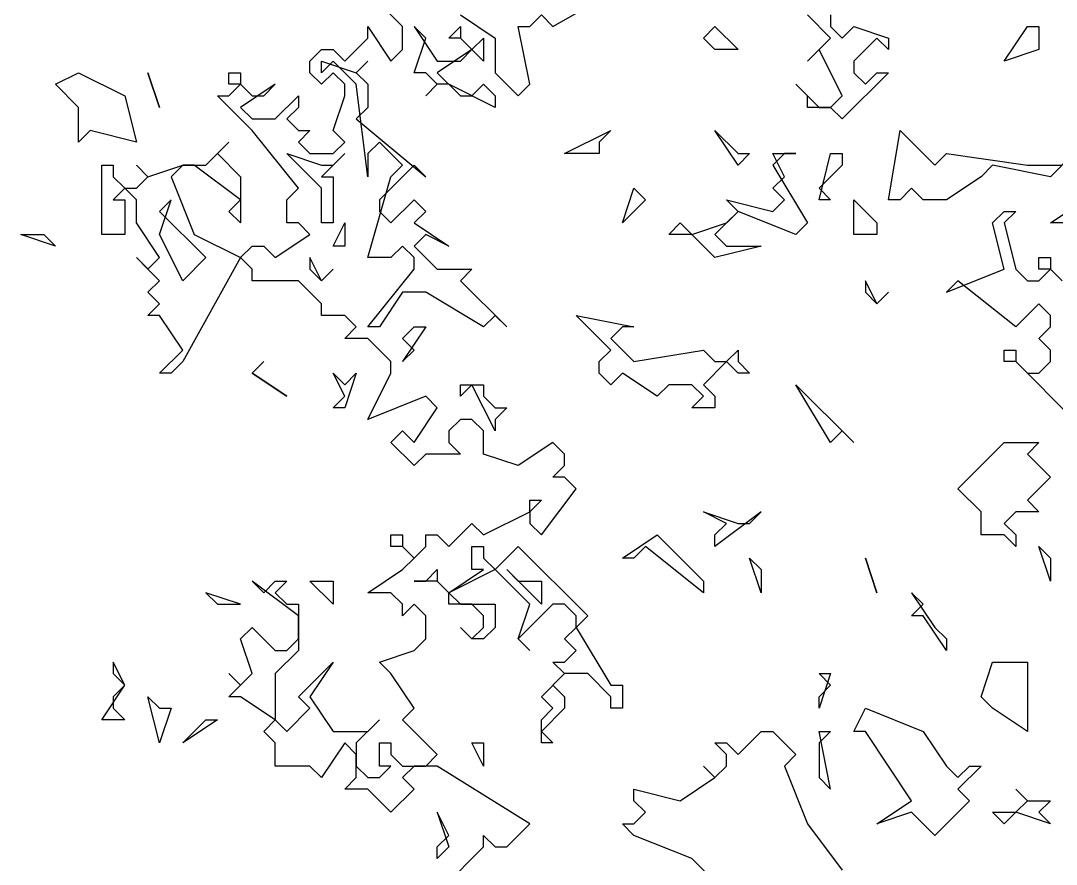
# Model space of a CAD drawing. Header units: millimetres. Extents: x 3633 to 4629, y 3430 to 3787.
# Drawn here: x 4507.043 to 4511.437, y 3715.666 to 3719.243 of the extents above; entities that cross this region are included whole.
import ezdxf

# ---------------------------------------------------------------- set-up
doc = ezdxf.new("R2010")
doc.units = ezdxf.units.MM

# ---------------------------------------------------------------- blocks, each defined once
blk = doc.blocks.new('Pine 3 Elev_133')
at = {"color": 0}
for p, q in [((-1925.2, 3433.5), (-1785.2, 3513.3)), ((-2185.2, 3433.5), (-2225.2, 3473.4)), ((-2085.2, 3453.4), (-2025.2, 3413.5)), ((-1965.2, 3433.5), (-1945.2, 3453.4)), ((-1945.2, 3453.4), (-1925.2, 3433.5)), ((-1445.2, 3413.5), (-1485.2, 3453.4)), ((-1445.2, 3453.4), (-1445.2, 3433.5)), ((-2245.2, 3413.5), (-2245.2, 3433.5)), ((-2245.2, 3433.5), (-2205.2, 3373.6)), ((-2185.2, 3393.5), (-2185.2, 3433.5)), ((-2145.2, 3413.5), (-2165.2, 3433.5)), ((-2165.2, 3433.5), (-2125.2, 3373.6)), ((-2105.2, 3413.5), (-2085.2, 3433.5)), ((-2085.2, 3433.5), (-2085.2, 3413.5)), ((-1965.2, 3333.7), (-1985.2, 3433.5)), ((-1985.2, 3433.5), (-1965.2, 3433.5)), ((-1665.2, 3413.5), (-1645.2, 3433.5)), ((-1645.2, 3433.5), (-1605.2, 3393.5)), ((-1445.2, 3433.5), (-1425.2, 3413.5)), ((-1425.2, 3413.5), (-1405.2, 3433.5)), ((-1405.2, 3433.5), (-1345.2, 3413.5)), ((-1145.2, 3373.6), (-1105.2, 3433.5)), ((-1105.2, 3433.5), (-1085.2, 3433.5)), ((-1085.2, 3433.5), (-1085.2, 3393.5)), ((-2285.2, 3373.6), (-2245.2, 3413.5)), ((-2165.2, 3353.6), (-2145.2, 3413.5)), ((-2085.2, 3413.5), (-2105.2, 3413.5)), ((-2065.2, 3393.5), (-2085.2, 3413.5)), ((-2085.2, 3413.5), (-2065.2, 3393.5)), ((-2065.2, 3393.5), (-2045.2, 3413.5)), ((-2045.2, 3413.5), (-2045.2, 3373.6)), ((-2025.2, 3413.5), (-2025.2, 3353.6)), ((-1645.2, 3393.5), (-1665.2, 3413.5)), ((-1485.2, 3373.6), (-1445.2, 3413.5)), ((-1365.2, 3413.5), (-1405.2, 3373.6)), ((-1345.2, 3393.5), (-1365.2, 3413.5)), ((-1345.2, 3413.5), (-1345.2, 3393.5)), ((-2345.2, 3373.6), (-2325.2, 3393.5)), ((-2325.2, 3393.5), (-2305.2, 3393.5)), ((-2305.2, 3393.5), (-2285.2, 3373.6)), ((-2205.2, 3373.6), (-2185.2, 3393.5)), ((-2065.2, 3393.5), (-2125.2, 3353.6)), ((-2085.2, 3373.6), (-2065.2, 3393.5)), ((-2045.2, 3373.6), (-2065.2, 3393.5)), ((-1605.2, 3393.5), (-1645.2, 3393.5)), ((-1465.2, 3393.5), (-1485.2, 3373.6)), ((-1425.2, 3313.7), (-1465.2, 3393.5)), ((-1085.2, 3393.5), (-1145.2, 3373.6)), ((-2345.2, 3353.6), (-2345.2, 3373.6)), ((-2305.2, 3373.6), (-2325.2, 3353.6)), ((-2325.2, 3353.6), (-2325.2, 3373.6)), ((-2325.2, 3373.6), (-2265.2, 3353.6)), ((-2265.2, 3333.7), (-2305.2, 3373.6)), ((-2245.2, 3373.6), (-2265.2, 3353.6)), ((-2265.2, 3353.6), (-2245.2, 3373.6)), ((-2125.2, 3373.6), (-2085.2, 3373.6)), ((-1405.2, 3373.6), (-1405.2, 3353.6)), ((-2785.2, 3333.7), (-2745.2, 3353.6)), ((-2745.2, 3353.6), (-2665.2, 3313.7)), ((-2625.2, 3353.6), (-2605.2, 3293.7)), ((-2605.2, 3293.7), (-2625.2, 3353.6)), ((-2485.2, 3333.7), (-2485.2, 3353.6)), ((-2485.2, 3353.6), (-2465.2, 3353.6)), ((-2465.2, 3353.6), (-2465.2, 3333.7)), ((-2325.2, 3333.7), (-2345.2, 3353.6)), ((-2305.2, 3353.6), (-2325.2, 3333.7)), ((-2285.2, 3333.7), (-2305.2, 3353.6)), ((-2265.2, 3353.6), (-2245.2, 3333.7)), ((-2145.2, 3353.6), (-2165.2, 3353.6)), ((-2125.2, 3333.7), (-2145.2, 3353.6)), ((-2125.2, 3353.6), (-2085.2, 3313.7)), ((-2025.2, 3353.6), (-1985.2, 3313.7)), ((-1345.2, 3353.6), (-1425.2, 3273.8)), ((-1405.2, 3353.6), (-1385.2, 3333.7)), ((-1385.2, 3333.7), (-1365.2, 3353.6)), ((-1365.2, 3353.6), (-1345.2, 3353.6)), ((-2745.2, 3293.7), (-2785.2, 3333.7)), ((-2485.2, 3313.7), (-2465.2, 3333.7)), ((-2465.2, 3333.7), (-2485.2, 3333.7)), ((-2465.2, 3333.7), (-2445.2, 3313.7)), ((-2405.2, 3333.7), (-2465.2, 3293.7)), ((-2425.2, 3313.7), (-2405.2, 3333.7)), ((-2285.2, 3313.7), (-2285.2, 3333.7)), ((-2245.2, 3174), (-2265.2, 3333.7)), ((-2245.2, 3333.7), (-2245.2, 3293.7)), ((-2125.2, 3333.7), (-2145.2, 3313.7)), ((-2145.2, 3313.7), (-2125.2, 3333.7)), ((-2105.2, 3333.7), (-2125.2, 3333.7)), ((-2025.2, 3293.7), (-2105.2, 3333.7)), ((-2065.2, 3313.7), (-2045.2, 3333.7)), ((-2045.2, 3333.7), (-2025.2, 3313.7)), ((-1985.2, 3313.7), (-1965.2, 3333.7)), ((-1485.2, 3313.7), (-1505.2, 3333.7)), ((-1505.2, 3333.7), (-1465.2, 3293.7)), ((-2665.2, 3313.7), (-2645.2, 3233.8)), ((-2445.2, 3253.8), (-2505.2, 3313.7)), ((-2505.2, 3313.7), (-2485.2, 3313.7)), ((-2445.2, 3313.7), (-2425.2, 3313.7)), ((-2405.2, 3273.8), (-2365.2, 3313.7)), ((-2365.2, 3313.7), (-2365.2, 3293.7)), ((-2305.2, 3253.8), (-2285.2, 3313.7)), ((-2085.2, 3313.7), (-2065.2, 3313.7)), ((-2025.2, 3313.7), (-2025.2, 3293.7)), ((-1485.2, 3293.7), (-1485.2, 3313.7)), ((-1445.2, 3293.7), (-1425.2, 3313.7)), ((-2745.2, 3233.8), (-2745.2, 3293.7)), ((-2465.2, 3293.7), (-2445.2, 3273.8)), ((-2365.2, 3293.7), (-2385.2, 3273.8)), ((-2245.2, 3293.7), (-2265.2, 3273.8)), ((-1445.2, 3293.7), (-1485.2, 3293.7)), ((-1465.2, 3293.7), (-1445.2, 3293.7)), ((-1425.2, 3273.8), (-1445.2, 3293.7)), ((-2445.2, 3273.8), (-2405.2, 3273.8)), ((-2385.2, 3273.8), (-2365.2, 3253.8)), ((-2265.2, 3273.8), (-2145.2, 3174)), ((-2725.2, 3253.8), (-2745.2, 3233.8)), ((-2645.2, 3233.8), (-2725.2, 3253.8)), ((-2365.2, 3154), (-2445.2, 3253.8)), ((-2365.2, 3253.8), (-2345.2, 3253.8)), ((-2345.2, 3253.8), (-2365.2, 3233.8)), ((-2285.2, 3233.8), (-2305.2, 3253.8)), ((-1905.2, 3213.9), (-1825.2, 3253.8)), ((-1825.2, 3253.8), (-1845.2, 3233.8)), ((-1605.2, 3193.9), (-1645.2, 3253.8)), ((-1645.2, 3253.8), (-1605.2, 3213.9)), ((-1345.2, 3134), (-1325.2, 3253.8)), ((-1325.2, 3253.8), (-1265.2, 3193.9)), ((-2525.2, 3193.9), (-2485.2, 3233.8)), ((-2485.2, 3233.8), (-2505.2, 3213.9)), ((-2365.2, 3233.8), (-2345.2, 3213.9)), ((-2305.2, 3213.9), (-2285.2, 3233.8)), ((-2225.2, 3233.8), (-2245.2, 3213.9)), ((-2185.2, 3193.9), (-2225.2, 3233.8)), ((-1845.2, 3233.8), (-1845.2, 3213.9)), ((-2505.2, 3213.9), (-2465.2, 3174)), ((-2325.2, 3154), (-2385.2, 3213.9)), ((-2385.2, 3213.9), (-2325.2, 3193.9)), ((-2345.2, 3213.9), (-2305.2, 3213.9)), ((-2285.2, 3213.9), (-2325.2, 3174)), ((-2305.2, 3193.9), (-2285.2, 3213.9)), ((-2245.2, 3213.9), (-2245.2, 3174)), ((-1845.2, 3213.9), (-1905.2, 3213.9)), ((-1585.2, 3213.9), (-1605.2, 3193.9)), ((-1605.2, 3213.9), (-1585.2, 3213.9)), ((-1525.2, 3213.9), (-1545.2, 3193.9)), ((-1525.2, 3174), (-1545.2, 3213.9)), ((-1545.2, 3213.9), (-1505.2, 3213.9)), ((-1505.2, 3213.9), (-1525.2, 3213.9)), ((-1465.2, 3134), (-1445.2, 3213.9)), ((-1445.2, 3213.9), (-1425.2, 3213.9)), ((-1425.2, 3213.9), (-1425.2, 3193.9)), ((-1265.2, 3193.9), (-1245.2, 3213.9)), ((-1245.2, 3213.9), (-1105.2, 3193.9)), ((-1065.2, 3094.1), (-885.2, 3213.9)), ((-1025.2, 3213.9), (-1065.2, 3174)), ((-2705.2, 3074.1), (-2705.2, 3193.9)), ((-2705.2, 3193.9), (-2685.2, 3193.9)), ((-2685.2, 3193.9), (-2685.2, 3174)), ((-2625.2, 3174), (-2645.2, 3193.9)), ((-2645.2, 3193.9), (-2625.2, 3174)), ((-2625.2, 3174), (-2565.2, 3193.9)), ((-2565.2, 3193.9), (-2585.2, 3174)), ((-2565.2, 3193.9), (-2525.2, 3193.9)), ((-2545.2, 3193.9), (-2565.2, 3193.9)), ((-2465.2, 3134), (-2545.2, 3193.9)), ((-2325.2, 3193.9), (-2305.2, 3193.9)), ((-2165.2, 3193.9), (-2225.2, 3134)), ((-2205.2, 3174), (-2185.2, 3193.9)), ((-2145.2, 3174), (-2165.2, 3193.9)), ((-1545.2, 3193.9), (-1485.2, 3094.1)), ((-1425.2, 3193.9), (-1465.2, 3154)), ((-1165.2, 3193.9), (-1185.2, 3174)), ((-1065.2, 3174), (-1165.2, 3193.9)), ((-1105.2, 3193.9), (-1045.2, 3193.9)), ((-2685.2, 3174), (-2665.2, 3154)), ((-2645.2, 3154), (-2625.2, 3174)), ((-2585.2, 3174), (-2545.2, 3074.1)), ((-2465.2, 3174), (-2465.2, 3094.1)), ((-2325.2, 3174), (-2305.2, 3174)), ((-2305.2, 3174), (-2305.2, 3094.1)), ((-2245.2, 3034.2), (-2205.2, 3174)), ((-1545.2, 3154), (-1525.2, 3174)), ((-1185.2, 3174), (-1245.2, 3134)), ((-2665.2, 3154), (-2685.2, 3134)), ((-2645.2, 3134), (-2665.2, 3154)), ((-2665.2, 3154), (-2645.2, 3154)), ((-2385.2, 3134), (-2365.2, 3154)), ((-2325.2, 3094.1), (-2325.2, 3154)), ((-1805.2, 3094.1), (-1785.2, 3154)), ((-1785.2, 3154), (-1765.2, 3134)), ((-1525.2, 3134), (-1545.2, 3154)), ((-1465.2, 3154), (-1445.2, 3134)), ((-1305.2, 3154), (-1325.2, 3134)), ((-1285.2, 3134), (-1305.2, 3154)), ((-2685.2, 3134), (-2665.2, 3134)), ((-2665.2, 3134), (-2665.2, 3074.1)), ((-2645.2, 3094.1), (-2645.2, 3134)), ((-2605.2, 3074.1), (-2585.2, 3134)), ((-2585.2, 3134), (-2605.2, 3114.1)), ((-2485.2, 3114.1), (-2465.2, 3134)), ((-2385.2, 3094.1), (-2385.2, 3134)), ((-2225.2, 3134), (-2225.2, 3114.1)), ((-2205.2, 3094.1), (-2165.2, 3134)), ((-2165.2, 3134), (-2145.2, 3114.1)), ((-1765.2, 3134), (-1805.2, 3094.1)), ((-1605.2, 3114.1), (-1625.2, 3134)), ((-1625.2, 3134), (-1545.2, 3114.1)), ((-1545.2, 3114.1), (-1525.2, 3134)), ((-1445.2, 3134), (-1465.2, 3134)), ((-1405.2, 3074.1), (-1405.2, 3134)), ((-1405.2, 3134), (-1365.2, 3094.1)), ((-1325.2, 3134), (-1345.2, 3134)), ((-1245.2, 3134), (-1285.2, 3134)), ((-2605.2, 3114.1), (-2525.2, 3034.2)), ((-2465.2, 3094.1), (-2485.2, 3114.1)), ((-2225.2, 3114.1), (-2205.2, 3094.1)), ((-2145.2, 3114.1), (-2165.2, 3094.1)), ((-1605.2, 3114.1), (-1645.2, 3074.1)), ((-1625.2, 3094.1), (-1605.2, 3114.1)), ((-1505.2, 3074.1), (-1605.2, 3114.1)), ((-1165.2, 3094.1), (-1145.2, 3114.1)), ((-1145.2, 3114.1), (-1125.2, 3114.1)), ((-1125.2, 3114.1), (-1145.2, 3094.1)), ((-2605.2, 3034.2), (-2645.2, 3094.1)), ((-2365.2, 3094.1), (-2385.2, 3094.1)), ((-2345.2, 3074.1), (-2365.2, 3094.1)), ((-2305.2, 3094.1), (-2325.2, 3094.1)), ((-2305.2, 3054.2), (-2285.2, 3094.1)), ((-2285.2, 3094.1), (-2285.2, 3054.2)), ((-2165.2, 3094.1), (-2105.2, 3054.2)), ((-1725.2, 3074.1), (-1705.2, 3094.1)), ((-1705.2, 3094.1), (-1685.2, 3074.1)), ((-1685.2, 3074.1), (-1625.2, 3094.1)), ((-1485.2, 3094.1), (-1505.2, 3074.1)), ((-1365.2, 3094.1), (-1365.2, 3074.1)), ((-1145.2, 3014.3), (-1165.2, 3094.1)), ((-1145.2, 3094.1), (-1125.2, 3014.3)), ((-1025.2, 3094.1), (-1065.2, 3094.1)), ((-2785.2, 3054.2), (-2845.2, 3074.1)), ((-2845.2, 3074.1), (-2805.2, 3074.1)), ((-2805.2, 3074.1), (-2785.2, 3054.2)), ((-2665.2, 3074.1), (-2705.2, 3074.1)), ((-2565.2, 2994.3), (-2605.2, 3074.1)), ((-2545.2, 3074.1), (-2465.2, 3034.2)), ((-2405.2, 3034.2), (-2345.2, 3074.1)), ((-2145.2, 3074.1), (-2165.2, 3054.2)), ((-2105.2, 3054.2), (-2145.2, 3074.1)), ((-1685.2, 3074.1), (-1725.2, 3074.1)), ((-1645.2, 3034.2), (-1685.2, 3074.1)), ((-1645.2, 3074.1), (-1625.2, 3054.2)), ((-1365.2, 3074.1), (-1405.2, 3074.1)), ((-2465.2, 3034.2), (-2445.2, 3054.2)), ((-2445.2, 3054.2), (-2425.2, 3054.2)), ((-2425.2, 3054.2), (-2405.2, 3034.2)), ((-2285.2, 3054.2), (-2305.2, 3054.2)), ((-2185.2, 3054.2), (-2205.2, 3034.2)), ((-2165.2, 3034.2), (-2185.2, 3054.2)), ((-2165.2, 3054.2), (-2125.2, 3014.3)), ((-1565.2, 3054.2), (-1645.2, 3034.2)), ((-1625.2, 3054.2), (-1565.2, 3054.2)), ((-2605.2, 2994.3), (-2645.2, 3034.2)), ((-2645.2, 3034.2), (-2625.2, 3014.3)), ((-2625.2, 3014.3), (-2605.2, 3034.2)), ((-2465.2, 3034.2), (-2565.2, 2854.6)), ((-2525.2, 3034.2), (-2565.2, 2994.3)), ((-2445.2, 3014.3), (-2465.2, 3034.2)), ((-2325.2, 2994.3), (-2345.2, 3034.2)), ((-2345.2, 3034.2), (-2345.2, 3014.3)), ((-2205.2, 3034.2), (-2245.2, 3034.2)), ((-2165.2, 3014.3), (-2165.2, 3034.2)), ((-1085.2, 3014.3), (-1085.2, 3034.2)), ((-1085.2, 3034.2), (-1065.2, 3034.2)), ((-1065.2, 3034.2), (-1065.2, 3014.3)), ((-2445.2, 2994.3), (-2445.2, 3014.3)), ((-2345.2, 3014.3), (-2325.2, 2994.3)), ((-2325.2, 2994.3), (-2305.2, 3014.3)), ((-2305.2, 3014.3), (-2325.2, 2994.3)), ((-2245.2, 2914.4), (-2165.2, 3014.3)), ((-2125.2, 3014.3), (-2065.2, 3014.3)), ((-2065.2, 3014.3), (-2085.2, 2994.3)), ((-1245.2, 2974.3), (-1145.2, 3014.3)), ((-1125.2, 3014.3), (-1105.2, 2994.3)), ((-1085.2, 2994.3), (-1065.2, 3014.3)), ((-1065.2, 3014.3), (-1085.2, 3014.3)), ((-1065.2, 3014.3), (-1045.2, 2994.3)), ((-2625.2, 2974.3), (-2605.2, 2994.3)), ((-2365.2, 2994.3), (-2445.2, 2994.3)), ((-2325.2, 2954.4), (-2365.2, 2994.3)), ((-2085.2, 2994.3), (-2005.2, 2914.4)), ((-1365.2, 2954.4), (-1385.2, 2994.3)), ((-1385.2, 2994.3), (-1385.2, 2974.3)), ((-1225.2, 2994.3), (-1245.2, 2974.3)), ((-1125.2, 2914.4), (-1225.2, 2994.3)), ((-1105.2, 2994.3), (-1085.2, 2994.3)), ((-2605.2, 2954.4), (-2625.2, 2974.3)), ((-2185.2, 2974.3), (-2225.2, 2914.4)), ((-2145.2, 2974.3), (-2185.2, 2974.3)), ((-2045.2, 2914.4), (-2145.2, 2974.3)), ((-1385.2, 2974.3), (-1365.2, 2954.4)), ((-1365.2, 2954.4), (-1345.2, 2974.3)), ((-1345.2, 2974.3), (-1365.2, 2954.4)), ((-2625.2, 2934.4), (-2605.2, 2954.4)), ((-2325.2, 2934.4), (-2325.2, 2954.4)), ((-1085.2, 2954.4), (-1125.2, 2914.4)), ((-1065.2, 2934.4), (-1085.2, 2954.4)), ((-2605.2, 2934.4), (-2625.2, 2934.4)), ((-2565.2, 2874.5), (-2605.2, 2934.4)), ((-2285.2, 2934.4), (-2325.2, 2934.4)), ((-2265.2, 2914.4), (-2285.2, 2934.4)), ((-2025.2, 2934.4), (-2045.2, 2914.4)), ((-2005.2, 2914.4), (-2025.2, 2934.4)), ((-1825.2, 2874.5), (-1885.2, 2934.4)), ((-1885.2, 2934.4), (-1785.2, 2914.4)), ((-1065.2, 2914.4), (-1065.2, 2934.4)), ((-2285.2, 2894.5), (-2265.2, 2914.4)), ((-2225.2, 2914.4), (-2245.2, 2914.4)), ((-2185.2, 2894.5), (-2165.2, 2914.4)), ((-2145.2, 2914.4), (-2185.2, 2854.6)), ((-2165.2, 2914.4), (-2145.2, 2914.4)), ((-1805.2, 2914.4), (-1825.2, 2894.5)), ((-1785.2, 2914.4), (-1805.2, 2914.4)), ((-1085.2, 2894.5), (-1065.2, 2914.4)), ((-2245.2, 2894.5), (-2285.2, 2894.5)), ((-2205.2, 2854.6), (-2245.2, 2894.5)), ((-2165.2, 2874.5), (-2185.2, 2894.5)), ((-1825.2, 2894.5), (-1785.2, 2854.6)), ((-1065.2, 2874.5), (-1085.2, 2894.5)), ((-2605.2, 2834.6), (-2565.2, 2874.5)), ((-2185.2, 2854.6), (-2165.2, 2874.5)), ((-1845.2, 2854.6), (-1825.2, 2874.5)), ((-1785.2, 2854.6), (-1665.2, 2874.5)), ((-1665.2, 2874.5), (-1645.2, 2854.6)), ((-1625.2, 2854.6), (-1605.2, 2874.5)), ((-1605.2, 2874.5), (-1605.2, 2854.6)), ((-1145.2, 2854.6), (-1145.2, 2874.5)), ((-1145.2, 2874.5), (-1125.2, 2874.5)), ((-1125.2, 2874.5), (-1125.2, 2854.6)), ((-1065.2, 2854.6), (-1065.2, 2874.5)), ((-2565.2, 2854.6), (-2585.2, 2834.6)), ((-2445.2, 2834.6), (-2425.2, 2854.6)), ((-2425.2, 2854.6), (-2445.2, 2834.6)), ((-2205.2, 2834.6), (-2205.2, 2854.6)), ((-1845.2, 2834.6), (-1845.2, 2854.6)), ((-1625.2, 2854.6), (-1665.2, 2814.6)), ((-1645.2, 2854.6), (-1625.2, 2854.6)), ((-1605.2, 2834.6), (-1625.2, 2854.6)), ((-1605.2, 2854.6), (-1585.2, 2834.6)), ((-1125.2, 2854.6), (-1145.2, 2854.6)), ((-1025.2, 2754.8), (-1125.2, 2854.6)), ((-1125.2, 2854.6), (-1105.2, 2834.6)), ((-1085.2, 2834.6), (-1065.2, 2854.6)), ((-2585.2, 2834.6), (-2605.2, 2834.6)), ((-2385.2, 2794.7), (-2445.2, 2834.6)), ((-2445.2, 2834.6), (-2385.2, 2794.7)), ((-2285.2, 2794.7), (-2305.2, 2834.6)), ((-2305.2, 2834.6), (-2285.2, 2814.6)), ((-2265.2, 2834.6), (-2285.2, 2774.7)), ((-2285.2, 2814.6), (-2265.2, 2834.6)), ((-2245.2, 2754.8), (-2205.2, 2834.6)), ((-1825.2, 2814.6), (-1845.2, 2834.6)), ((-1805.2, 2834.6), (-1825.2, 2814.6)), ((-1745.2, 2794.7), (-1805.2, 2834.6)), ((-1585.2, 2834.6), (-1605.2, 2834.6)), ((-1105.2, 2834.6), (-1085.2, 2834.6)), ((-2065.2, 2814.6), (-2085.2, 2794.7)), ((-2085.2, 2794.7), (-2085.2, 2814.6)), ((-2085.2, 2814.6), (-2045.2, 2814.6)), ((-2025.2, 2734.8), (-2065.2, 2814.6)), ((-2045.2, 2814.6), (-2045.2, 2794.7)), ((-1725.2, 2814.6), (-1745.2, 2794.7)), ((-1685.2, 2814.6), (-1725.2, 2814.6)), ((-1665.2, 2794.7), (-1685.2, 2814.6)), ((-1665.2, 2814.6), (-1645.2, 2794.7)), ((-1445.2, 2714.8), (-1505.2, 2814.6)), ((-1505.2, 2814.6), (-1405.2, 2714.8)), ((-2305.2, 2774.7), (-2285.2, 2794.7)), ((-2145.2, 2794.7), (-2245.2, 2754.8)), ((-2125.2, 2774.7), (-2145.2, 2794.7)), ((-2045.2, 2794.7), (-2025.2, 2774.7)), ((-1685.2, 2774.7), (-1665.2, 2794.7)), ((-1645.2, 2794.7), (-1645.2, 2774.7)), ((-2285.2, 2774.7), (-2305.2, 2774.7)), ((-2165.2, 2714.8), (-2125.2, 2774.7)), ((-2025.2, 2774.7), (-2005.2, 2774.7)), ((-2005.2, 2774.7), (-2025.2, 2754.8)), ((-1645.2, 2774.7), (-1685.2, 2774.7)), ((-2085.2, 2754.8), (-2105.2, 2734.8)), ((-2065.2, 2754.8), (-2085.2, 2754.8)), ((-2045.2, 2734.8), (-2065.2, 2754.8)), ((-2025.2, 2754.8), (-2025.2, 2734.8)), ((-2205.2, 2714.8), (-2185.2, 2734.8)), ((-2185.2, 2734.8), (-2165.2, 2714.8)), ((-2105.2, 2734.8), (-2105.2, 2714.8)), ((-2045.2, 2694.9), (-2045.2, 2734.8)), ((-1425.2, 2734.8), (-1445.2, 2714.8)), ((-1405.2, 2714.8), (-1425.2, 2734.8)), ((-2165.2, 2674.9), (-2205.2, 2714.8)), ((-2105.2, 2714.8), (-2085.2, 2694.9)), ((-1925.2, 2714.8), (-1985.2, 2674.9)), ((-1905.2, 2694.9), (-1925.2, 2714.8)), ((-1225.2, 2635), (-1145.2, 2714.8)), ((-1145.2, 2714.8), (-1085.2, 2714.8)), ((-1085.2, 2714.8), (-1105.2, 2694.9)), ((-2145.2, 2694.9), (-2165.2, 2674.9)), ((-2085.2, 2694.9), (-2145.2, 2694.9)), ((-1985.2, 2674.9), (-2045.2, 2694.9)), ((-1905.2, 2674.9), (-1905.2, 2694.9)), ((-1105.2, 2694.9), (-1065.2, 2654.9)), ((-1925.2, 2654.9), (-1905.2, 2674.9)), ((-1905.2, 2654.9), (-1925.2, 2654.9)), ((-1885.2, 2635), (-1905.2, 2654.9)), ((-1065.2, 2654.9), (-1105.2, 2615)), ((-1945.2, 2555.1), (-1885.2, 2635)), ((-1185.2, 2595.1), (-1225.2, 2635)), ((-1965.2, 2595.1), (-1965.2, 2615)), ((-1965.2, 2615), (-1945.2, 2615)), ((-1945.2, 2615), (-1965.2, 2595.1)), ((-1105.2, 2615), (-1085.2, 2595.1)), ((-2045.2, 2555.1), (-1965.2, 2595.1)), ((-1965.2, 2595.1), (-1965.2, 2575.1)), ((-1625.2, 2575.1), (-1665.2, 2595.1)), ((-1665.2, 2595.1), (-1605.2, 2575.1)), ((-1565.2, 2595.1), (-1645.2, 2535.2)), ((-1585.2, 2575.1), (-1565.2, 2595.1)), ((-1185.2, 2555.1), (-1185.2, 2595.1)), ((-1125.2, 2595.1), (-1145.2, 2575.1)), ((-1085.2, 2595.1), (-1125.2, 2595.1)), ((-2105.2, 2535.2), (-2065.2, 2575.1)), ((-2065.2, 2575.1), (-2045.2, 2555.1)), ((-1965.2, 2575.1), (-1945.2, 2555.1)), ((-1645.2, 2555.1), (-1625.2, 2575.1)), ((-1605.2, 2575.1), (-1585.2, 2575.1)), ((-1145.2, 2575.1), (-1125.2, 2555.1)), ((-2205.2, 2535.2), (-2205.2, 2555.1)), ((-2205.2, 2555.1), (-2185.2, 2555.1)), ((-2185.2, 2555.1), (-2185.2, 2535.2)), ((-2145.2, 2535.2), (-2145.2, 2555.1)), ((-2145.2, 2555.1), (-2125.2, 2555.1)), ((-2125.2, 2555.1), (-2105.2, 2535.2)), ((-1805.2, 2515.2), (-1745.2, 2555.1)), ((-1745.2, 2555.1), (-1665.2, 2475.3)), ((-1645.2, 2535.2), (-1645.2, 2555.1)), ((-1145.2, 2555.1), (-1185.2, 2555.1)), ((-1125.2, 2535.2), (-1145.2, 2555.1)), ((-1125.2, 2555.1), (-1125.2, 2535.2)), ((-2185.2, 2535.2), (-2205.2, 2535.2)), ((-2165.2, 2515.2), (-2185.2, 2535.2)), ((-2185.2, 2535.2), (-2165.2, 2515.2)), ((-2165.2, 2515.2), (-2145.2, 2535.2)), ((-2065.2, 2495.2), (-2065.2, 2535.2)), ((-2065.2, 2535.2), (-2045.2, 2535.2)), ((-2045.2, 2535.2), (-2045.2, 2515.2)), ((-2025.2, 2495.2), (-1985.2, 2535.2)), ((-1985.2, 2535.2), (-1865.2, 2415.4)), ((-1765.2, 2535.2), (-1785.2, 2515.2)), ((-1665.2, 2455.3), (-1765.2, 2535.2)), ((-1065.2, 2475.3), (-1085.2, 2535.2)), ((-1085.2, 2535.2), (-1065.2, 2515.2)), ((-2185.2, 2495.2), (-2165.2, 2515.2)), ((-2045.2, 2515.2), (-2025.2, 2495.2)), ((-1785.2, 2515.2), (-1805.2, 2515.2)), ((-1565.2, 2455.3), (-1585.2, 2515.2)), ((-1585.2, 2515.2), (-1565.2, 2495.2)), ((-1385.2, 2515.2), (-1365.2, 2455.3)), ((-1365.2, 2455.3), (-1385.2, 2515.2)), ((-1065.2, 2515.2), (-1065.2, 2475.3)), ((-2245.2, 2455.3), (-2185.2, 2495.2)), ((-2145.2, 2475.3), (-2125.2, 2495.2)), ((-2125.2, 2495.2), (-2125.2, 2475.3)), ((-2025.2, 2495.2), (-2105.2, 2455.3)), ((-2105.2, 2455.3), (-2045.2, 2495.2)), ((-2045.2, 2495.2), (-2065.2, 2495.2)), ((-1965.2, 2435.4), (-2025.2, 2495.2)), ((-1945.2, 2435.4), (-2005.2, 2495.2)), ((-2005.2, 2495.2), (-1985.2, 2475.3)), ((-1565.2, 2495.2), (-1565.2, 2455.3)), ((-2365.2, 2415.4), (-2445.2, 2475.3)), ((-2445.2, 2475.3), (-2425.2, 2455.3)), ((-2425.2, 2455.3), (-2405.2, 2475.3)), ((-2405.2, 2475.3), (-2385.2, 2475.3)), ((-2385.2, 2475.3), (-2405.2, 2455.3)), ((-2305.2, 2435.4), (-2345.2, 2475.3)), ((-2345.2, 2475.3), (-2305.2, 2475.3)), ((-2305.2, 2475.3), (-2305.2, 2435.4)), ((-2125.2, 2475.3), (-2165.2, 2475.3)), ((-2165.2, 2475.3), (-2145.2, 2475.3)), ((-2105.2, 2455.3), (-2125.2, 2475.3)), ((-2125.2, 2475.3), (-2105.2, 2455.3)), ((-1985.2, 2475.3), (-1945.2, 2475.3)), ((-1945.2, 2475.3), (-1945.2, 2435.4)), ((-1665.2, 2475.3), (-1665.2, 2455.3)), ((-2465.2, 2435.4), (-2525.2, 2455.3)), ((-2525.2, 2455.3), (-2505.2, 2435.4)), ((-2405.2, 2455.3), (-2385.2, 2435.4)), ((-2205.2, 2455.3), (-2245.2, 2455.3)), ((-2185.2, 2435.4), (-2205.2, 2455.3)), ((-2105.2, 2455.3), (-2085.2, 2435.4)), ((-2105.2, 2435.4), (-2105.2, 2455.3)), ((-1285.2, 2435.4), (-1305.2, 2455.3)), ((-1305.2, 2455.3), (-1265.2, 2395.4)), ((-2505.2, 2435.4), (-2465.2, 2435.4)), ((-2385.2, 2435.4), (-2365.2, 2435.4)), ((-2365.2, 2435.4), (-2365.2, 2355.5)), ((-2165.2, 2435.4), (-2185.2, 2415.4)), ((-2185.2, 2415.4), (-2185.2, 2435.4)), ((-2145.2, 2415.4), (-2165.2, 2435.4)), ((-2065.2, 2435.4), (-2105.2, 2435.4)), ((-2085.2, 2435.4), (-2025.2, 2435.4)), ((-2045.2, 2415.4), (-2065.2, 2435.4)), ((-2025.2, 2435.4), (-2025.2, 2395.4)), ((-1925.2, 2435.4), (-1985.2, 2375.5)), ((-1985.2, 2375.5), (-1965.2, 2435.4)), ((-1905.2, 2435.4), (-1925.2, 2435.4)), ((-1885.2, 2415.4), (-1905.2, 2435.4)), ((-1305.2, 2415.4), (-1285.2, 2435.4)), ((-2365.2, 2375.5), (-2365.2, 2415.4)), ((-2145.2, 2375.5), (-2145.2, 2415.4)), ((-2045.2, 2395.4), (-2045.2, 2415.4)), ((-1865.2, 2415.4), (-1885.2, 2395.4)), ((-1885.2, 2395.4), (-1885.2, 2415.4)), ((-1285.2, 2415.4), (-1305.2, 2415.4)), ((-1245.2, 2355.5), (-1285.2, 2415.4)), ((-2465.2, 2375.5), (-2445.2, 2395.4)), ((-2445.2, 2395.4), (-2405.2, 2355.5)), ((-2065.2, 2375.5), (-2085.2, 2395.4)), ((-2085.2, 2395.4), (-2065.2, 2375.5)), ((-2065.2, 2375.5), (-2045.2, 2395.4)), ((-2025.2, 2395.4), (-2045.2, 2375.5)), ((-1905.2, 2375.5), (-1885.2, 2395.4)), ((-1885.2, 2395.4), (-1825.2, 2295.6)), ((-1265.2, 2395.4), (-1245.2, 2375.5)), ((-2445.2, 2315.6), (-2465.2, 2375.5)), ((-2385.2, 2355.5), (-2365.2, 2375.5)), ((-2165.2, 2355.5), (-2145.2, 2375.5)), ((-2045.2, 2375.5), (-2065.2, 2375.5)), ((-1985.2, 2375.5), (-1965.2, 2355.5)), ((-1965.2, 2355.5), (-1985.2, 2375.5)), ((-1885.2, 2355.5), (-1905.2, 2375.5)), ((-1245.2, 2375.5), (-1245.2, 2355.5)), ((-2405.2, 2355.5), (-2385.2, 2355.5)), ((-2365.2, 2355.5), (-2405.2, 2315.6)), ((-2225.2, 2335.6), (-2165.2, 2355.5)), ((-1905.2, 2335.6), (-1885.2, 2355.5)), ((-2665.2, 2295.6), (-2685.2, 2335.6)), ((-2685.2, 2335.6), (-2685.2, 2315.6)), ((-2365.2, 2275.7), (-2305.2, 2335.6)), ((-2305.2, 2335.6), (-2345.2, 2275.7)), ((-2205.2, 2315.6), (-2225.2, 2335.6)), ((-1905.2, 2315.6), (-1925.2, 2335.6)), ((-1925.2, 2335.6), (-1905.2, 2335.6)), ((-1185.2, 2275.7), (-1165.2, 2335.6)), ((-1165.2, 2335.6), (-1105.2, 2335.6)), ((-1105.2, 2335.6), (-1105.2, 2215.8)), ((-2685.2, 2315.6), (-2665.2, 2295.6)), ((-2465.2, 2295.6), (-2485.2, 2315.6)), ((-2485.2, 2315.6), (-2465.2, 2295.6)), ((-2465.2, 2295.6), (-2445.2, 2315.6)), ((-2405.2, 2315.6), (-2405.2, 2235.7)), ((-2165.2, 2255.7), (-2205.2, 2315.6)), ((-1945.2, 2275.7), (-1905.2, 2315.6)), ((-1905.2, 2315.6), (-1925.2, 2295.6)), ((-1865.2, 2315.6), (-1905.2, 2315.6)), ((-1825.2, 2275.7), (-1865.2, 2315.6)), ((-1445.2, 2295.6), (-1465.2, 2315.6)), ((-1465.2, 2315.6), (-1445.2, 2315.6)), ((-1445.2, 2315.6), (-1465.2, 2255.7)), ((-2705.2, 2235.7), (-2665.2, 2295.6)), ((-2665.2, 2295.6), (-2685.2, 2275.7)), ((-2485.2, 2275.7), (-2465.2, 2295.6)), ((-1925.2, 2295.6), (-1905.2, 2275.7)), ((-1825.2, 2295.6), (-1805.2, 2295.6)), ((-1805.2, 2295.6), (-1805.2, 2255.7)), ((-1465.2, 2275.7), (-1445.2, 2295.6)), ((-2685.2, 2275.7), (-2685.2, 2255.7)), ((-2605.2, 2195.8), (-2625.2, 2275.7)), ((-2625.2, 2275.7), (-2605.2, 2255.7)), ((-2465.2, 2275.7), (-2485.2, 2275.7)), ((-2405.2, 2235.7), (-2465.2, 2275.7)), ((-2345.2, 2255.7), (-2365.2, 2275.7)), ((-2345.2, 2275.7), (-2305.2, 2215.8)), ((-1925.2, 2255.7), (-1945.2, 2275.7)), ((-1905.2, 2275.7), (-1905.2, 2255.7)), ((-1825.2, 2255.7), (-1825.2, 2275.7)), ((-1465.2, 2255.7), (-1465.2, 2275.7)), ((-1165.2, 2255.7), (-1185.2, 2275.7)), ((-2685.2, 2255.7), (-2665.2, 2235.7)), ((-2585.2, 2255.7), (-2605.2, 2195.8)), ((-2605.2, 2255.7), (-2585.2, 2255.7)), ((-2385.2, 2215.8), (-2345.2, 2255.7)), ((-2185.2, 2235.7), (-2165.2, 2255.7)), ((-1905.2, 2255.7), (-1945.2, 2215.8)), ((-1945.2, 2235.7), (-1925.2, 2255.7)), ((-1805.2, 2255.7), (-1825.2, 2255.7)), ((-1405.2, 2215.8), (-1385.2, 2255.7)), ((-1385.2, 2255.7), (-1285.2, 2215.8)), ((-1105.2, 2215.8), (-1165.2, 2255.7)), ((-2665.2, 2235.7), (-2705.2, 2235.7)), ((-2565.2, 2195.8), (-2525.2, 2235.7)), ((-2505.2, 2235.7), (-2565.2, 2195.8)), ((-2525.2, 2235.7), (-2505.2, 2235.7)), ((-2425.2, 2215.8), (-2405.2, 2235.7)), ((-2405.2, 2235.7), (-2385.2, 2215.8)), ((-2225.2, 2235.7), (-2265.2, 2195.8)), ((-2245.2, 2215.8), (-2225.2, 2235.7)), ((-2125.2, 2175.9), (-2185.2, 2235.7)), ((-1945.2, 2195.8), (-1945.2, 2235.7)), ((-2405.2, 2195.8), (-2425.2, 2215.8)), ((-2305.2, 2215.8), (-2245.2, 2215.8)), ((-1945.2, 2215.8), (-1925.2, 2195.8)), ((-1605.2, 2175.9), (-1565.2, 2215.8)), ((-1565.2, 2215.8), (-1545.2, 2215.8)), ((-1545.2, 2215.8), (-1505.2, 2175.9)), ((-1445.2, 2116), (-1465.2, 2215.8)), ((-1465.2, 2215.8), (-1445.2, 2215.8)), ((-1445.2, 2215.8), (-1465.2, 2195.8)), ((-1385.2, 2215.8), (-1405.2, 2215.8)), ((-1305.2, 2096), (-1385.2, 2215.8)), ((-1285.2, 2215.8), (-1245.2, 2155.9)), ((-2405.2, 2155.9), (-2405.2, 2195.8)), ((-2285.2, 2195.8), (-2325.2, 2135.9)), ((-2265.2, 2175.9), (-2285.2, 2195.8)), ((-2265.2, 2195.8), (-2265.2, 2155.9)), ((-2225.2, 2155.9), (-2225.2, 2195.8)), ((-2225.2, 2195.8), (-2205.2, 2195.8)), ((-2205.2, 2195.8), (-2205.2, 2175.9)), ((-2045.2, 2155.9), (-2065.2, 2195.8)), ((-2065.2, 2195.8), (-2045.2, 2195.8)), ((-2045.2, 2195.8), (-2045.2, 2155.9)), ((-1925.2, 2195.8), (-1945.2, 2195.8)), ((-1625.2, 2175.9), (-1645.2, 2195.8)), ((-1645.2, 2195.8), (-1625.2, 2195.8)), ((-1625.2, 2195.8), (-1605.2, 2175.9)), ((-1465.2, 2195.8), (-1465.2, 2135.9)), ((-2265.2, 2135.9), (-2265.2, 2175.9)), ((-2205.2, 2175.9), (-2185.2, 2155.9)), ((-2145.2, 2155.9), (-2125.2, 2175.9)), ((-1625.2, 2155.9), (-1625.2, 2175.9)), ((-1505.2, 2175.9), (-1525.2, 2155.9)), ((-2345.2, 2155.9), (-2405.2, 2155.9)), ((-2325.2, 2135.9), (-2345.2, 2155.9)), ((-2265.2, 2155.9), (-2245.2, 2135.9)), ((-2225.2, 2135.9), (-2205.2, 2155.9)), ((-2205.2, 2155.9), (-2225.2, 2155.9)), ((-2165.2, 2155.9), (-2185.2, 2135.9)), ((-2185.2, 2155.9), (-2145.2, 2155.9)), ((-2125.2, 2155.9), (-2165.2, 2155.9)), ((-1965.2, 2056.1), (-2125.2, 2155.9)), ((-1645.2, 2135.9), (-1665.2, 2155.9)), ((-1665.2, 2155.9), (-1645.2, 2135.9)), ((-1645.2, 2135.9), (-1625.2, 2155.9)), ((-1525.2, 2155.9), (-1485.2, 2056.1)), ((-1245.2, 2155.9), (-1225.2, 2135.9)), ((-1225.2, 2135.9), (-1205.2, 2155.9)), ((-1185.2, 2155.9), (-1225.2, 2116)), ((-1205.2, 2155.9), (-1185.2, 2155.9)), ((-2285.2, 2116), (-2265.2, 2135.9)), ((-2245.2, 2135.9), (-2225.2, 2135.9)), ((-2185.2, 2135.9), (-2165.2, 2116)), ((-1705.2, 2096), (-1645.2, 2135.9)), ((-1465.2, 2135.9), (-1445.2, 2116)), ((-2245.2, 2116), (-2285.2, 2116)), ((-2205.2, 2076), (-2245.2, 2116)), ((-2165.2, 2116), (-2205.2, 2076)), ((-1785.2, 2096), (-1785.2, 2116)), ((-1785.2, 2116), (-1705.2, 2096)), ((-1225.2, 2116), (-1205.2, 2096)), ((-1105.2, 2096), (-1125.2, 2116)), ((-1125.2, 2116), (-1105.2, 2096)), ((-1765.2, 2076), (-1785.2, 2096)), ((-1365.2, 2056.1), (-1305.2, 2096)), ((-1205.2, 2096), (-1265.2, 2036.1)), ((-1125.2, 2076), (-1105.2, 2096)), ((-1105.2, 2096), (-1065.2, 2096)), ((-1065.2, 2096), (-1085.2, 2076)), ((-2105.2, 2036.1), (-2125.2, 2076)), ((-2125.2, 2076), (-2105.2, 2016.2)), ((-1785.2, 2056.1), (-1765.2, 2076)), ((-1305.2, 2076), (-1365.2, 2056.1)), ((-1265.2, 2036.1), (-1305.2, 2076)), ((-1145.2, 2056.1), (-1165.2, 2076)), ((-1165.2, 2076), (-1125.2, 2076)), ((-1125.2, 2076), (-1145.2, 2056.1)), ((-1065.2, 2056.1), (-1125.2, 2076)), ((-1085.2, 2076), (-1065.2, 2056.1)), ((-2005.2, 2016.2), (-1965.2, 2056.1)), ((-1785.2, 2036.1), (-1805.2, 2056.1)), ((-1805.2, 2056.1), (-1785.2, 2056.1)), ((-1485.2, 2056.1), (-1425.2, 1976.2)), ((-2125.2, 2016.2), (-2105.2, 2036.1)), ((-2045.2, 2016.2), (-2045.2, 2036.1)), ((-2045.2, 2036.1), (-2025.2, 2016.2)), ((-1685.2, 1996.2), (-1785.2, 2036.1)), ((-2205.2, 1856.5), (-2045.2, 2016.2)), ((-2125.2, 1996.2), (-2125.2, 2016.2)), ((-2105.2, 2016.2), (-2125.2, 1996.2)), ((-2025.2, 2016.2), (-2005.2, 2016.2)), ((-1605.2, 1916.3), (-1685.2, 1996.2))]:
    blk.add_line(p, q, dxfattribs=at)

msp = doc.modelspace()

# ---------------------------------------------------------------- block references
at = {"color": 0, "xscale": 0.002454764377558604, "yscale": 0.002454764377558604, "zscale": 0.002454764377558604}
msp.add_blockref('Pine 3 Elev_133', (4514.0268, 3710.7902), dxfattribs=at)

doc.saveas('drawing.dxf')
